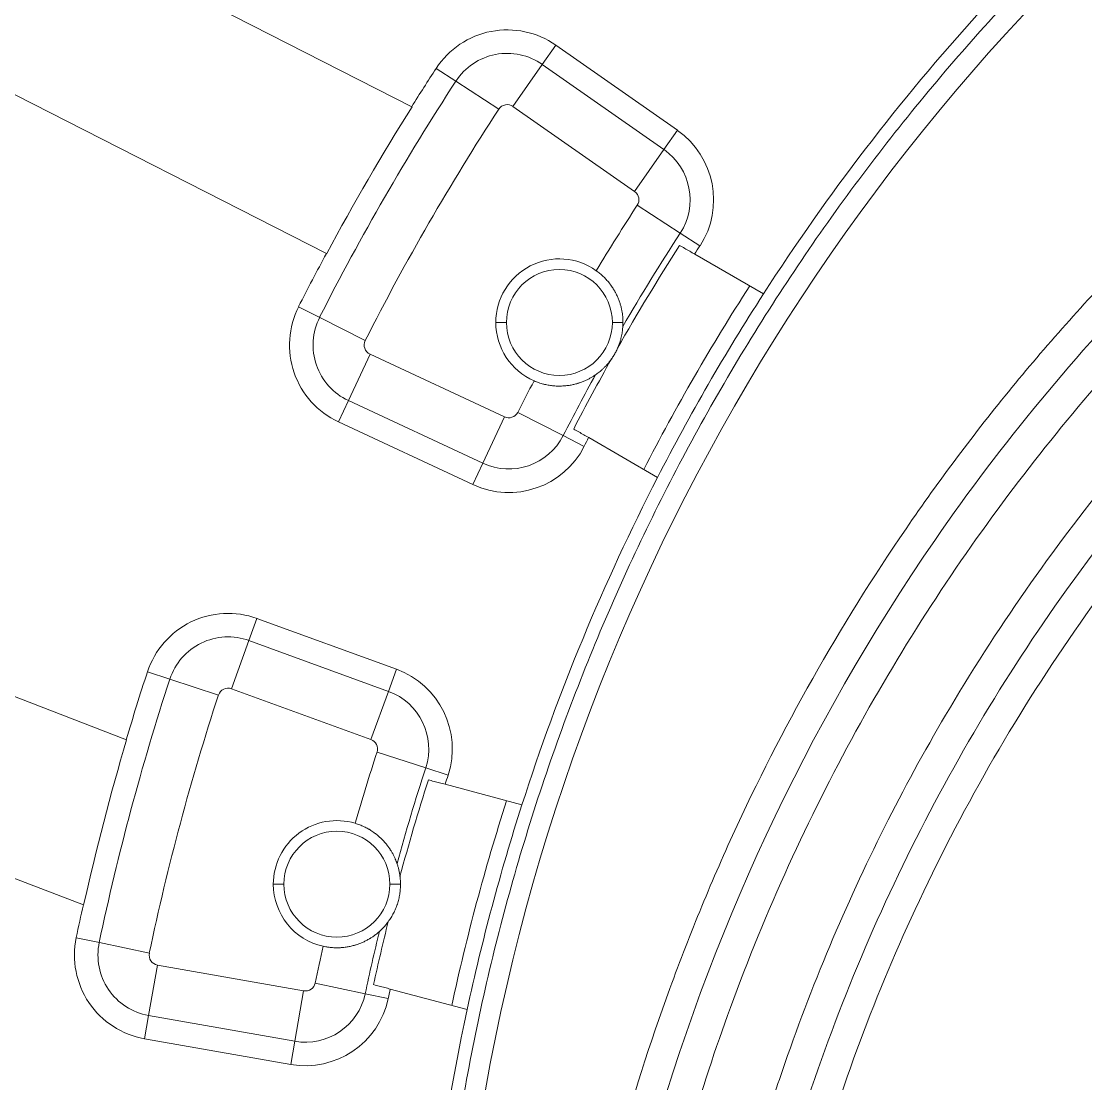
# Model space of a CAD drawing. Header units: millimetres. Extents: x 54 to 845, y 135 to 830.
# Drawn here: x 317.9 to 418.4, y 491.2 to 591.4 of the extents above; entities that cross this region are included whole.
import ezdxf

# ---------------------------------------------------------------- set-up
doc = ezdxf.new("R2010")
doc.units = ezdxf.units.MM
doc.layers.add('core', color=7, linetype='Continuous', lineweight=20)
doc.layers.add('part', color=7, linetype='Continuous', lineweight=20)

# ---------------------------------------------------------------- blocks, each defined once
blk = doc.blocks.new('电热管')
at = {"layer": 'part', "color": 6, "lineweight": 18}
for points, knots in [([(-1.62, 8.5), (-2.27, 9.47), (-3.71, 11.22), (-6.39, 13.32), (-9.31, 14.84), (-12.34, 15.8), (-15.33, 16.26), (-18.16, 16.3), (-20.75, 16.02), (-23.27, 15.46), (-25.69, 14.65), (-28.06, 13.55), (-30.65, 12.03), (-33.39, 9.92), (-36.12, 7.11), (-38.45, 3.94), (-40.35, 0.47), (-41.79, -3.24), (-42.76, -7.1), (-43.25, -11.06), (-43.26, -15.05), (-42.82, -19.01), (-41.94, -22.89), (-40.63, -26.64), (-38.94, -30.24), (-36.87, -33.65), (-34.2, -37.19), (-30.83, -40.71), (-26.68, -44.04), (-22.16, -46.81), (-17.33, -49.01), (-12.25, -50.61), (-7.02, -51.61), (-1.72, -51.99), (3.59, -51.77), (8.83, -50.96), (13.96, -49.59), (18.92, -47.67), (24.45, -44.84), (30.3, -40.81), (36.11, -35.34), (41.06, -29.09), (45.05, -22.17), (48.04, -14.76), (49.96, -7.01), (50.82, 0.93), (50.62, 8.9), (49.38, 16.78), (47.13, 24.45), (43.94, 31.77), (39.86, 38.63), (34.98, 44.94), (29.38, 50.62), (23.14, 55.6), (16.36, 59.81), (9.14, 63.22), (1.58, 65.79), (-6.22, 67.49), (-14.15, 68.32), (-22.13, 68.28), (-30.06, 67.38), (-37.85, 65.63), (-45.41, 63.08), (-52.67, 59.76), (-59.54, 55.71), (-65.96, 50.99), (-71.88, 45.64), (-77.23, 39.72), (-81.98, 33.3), (-86.08, 26.45), (-89.5, 19.24), (-92.21, 11.75), (-94.2, 4.03), (-95.45, -3.85), (-95.97, -11.81), (-95.75, -19.78), (-94.81, -27.71), (-93.15, -35.51), (-90.8, -43.13), (-87.78, -50.51), (-84.12, -57.59), (-79.86, -64.33), (-75.03, -70.67), (-69.67, -76.57), (-63.17, -82.6), (-55.4, -88.49), (-46.26, -93.93), (-36.58, -98.33), (-26.47, -101.63), (-16.07, -103.82), (-5.48, -104.87), (5.15, -104.79), (15.72, -103.59), (26.09, -101.29), (36.17, -97.93), (45.85, -93.55), (55.04, -88.19), (63.63, -81.94), (71.56, -74.86), (78.73, -67.02), (85.1, -58.52), (90.6, -49.44), (95.19, -39.86), (98.84, -29.89), (101.52, -19.61), (103.2, -9.12), (103.88, 1.48), (103.57, 12.09), (102.27, 22.62), (100.01, 32.99), (96.8, 43.11), (92.68, 52.89), (87.69, 62.26), (81.88, 71.14), (75.3, 79.46), (68.01, 87.16), (60.07, 94.19), (51.54, 100.5), (42.5, 106.03), (33.01, 110.77), (23.14, 114.67), (12.98, 117.7), (2.61, 119.87), (-7.91, 121.14), (-18.5, 121.53), (-29.08, 121.03), (-39.59, 119.65), (-49.95, 117.4), (-60.08, 114.32), (-69.93, 110.41), (-79.43, 105.72), (-88.5, 100.27), (-97.12, 94.12), (-105.21, 87.29), (-112.73, 79.84), (-119.64, 71.82), (-125.89, 63.28), (-131.46, 54.27), (-136.3, 44.86), (-140.39, 35.11), (-143.72, 25.07), (-146.27, 14.81), (-148.02, 4.38), (-148.98, -6.15), (-149.13, -16.73), (-148.48, -27.28), (-147.05, -37.76), (-144.84, -48.09), (-141.86, -58.23), (-138.14, -68.12), (-133.7, -77.7), (-128.58, -86.94), (-122.79, -95.78), (-116.37, -104.16), (-109.36, -112.07), (-101.8, -119.44), (-93.74, -126.25), (-85.2, -132.47), (-76.25, -138.06), (-66.93, -143), (-57.28, -147.27), (-47.36, -150.85), (-37.21, -153.73), (-26.88, -155.89), (-16.43, -157.33), (-5.91, -158.03), (4.63, -158.02), (15.14, -157.28), (25.58, -155.82), (35.89, -153.66), (46.04, -150.8), (55.96, -147.26), (65.63, -143.06), (74.98, -138.22), (84.59, -132.41), (94.33, -125.5), (104.02, -117.39), (113.03, -108.54), (121.32, -99), (128.83, -88.85), (135.53, -78.14), (141.37, -66.95), (146.32, -55.34), (150.36, -43.38), (153.47, -31.15), (155.64, -18.72), (156.85, -6.17), (157.1, 6.45), (156.4, 19.04), (154.75, 31.54), (152.17, 43.87), (148.67, 55.98), (144.29, 67.79), (139.04, 79.25), (132.96, 90.28), (126.09, 100.84), (118.46, 110.86), (110.12, 120.29), (101.18, 129.04), (91.81, 136.97), (82.2, 144.01), (72.53, 150.15), (62.87, 155.45), (53.31, 159.95), (45.03, 163.28), (38.06, 165.71), (32.38, 167.47), (26.54, 169.08), (20.18, 170.6), (12.97, 172.03), (4.82, 173.27), (-4.25, 174.2), (-13.49, 174.66), (-22.77, 174.64), (-31.96, 174.16), (-41.66, 173.14), (-51.83, 171.5), (-62.44, 169.15), (-73.41, 166), (-84.67, 161.96), (-96.13, 156.97), (-107.7, 150.95), (-118.57, 144.24), (-128.7, 136.99), (-138.06, 129.35), (-147.15, 120.86), (-155.88, 111.52), (-164.17, 101.31), (-171.92, 90.27), (-179.03, 78.39), (-185.38, 65.72), (-190.58, 53.03), (-194.71, 40.49), (-197.08, 31.31), (-198.43, 24.99), (-199.04, 21.83), (-199.56, 18.96), (-199.96, 16.47), (-200.31, 14.17), (-200.52, 12.66), (-200.62, 11.89)], [0, 0, 0, 0, 0.001584, 0.003143, 0.004662, 0.006125, 0.007517, 0.008823, 0.010028, 0.011121, 0.012381, 0.013552, 0.014733, 0.01652, 0.018321, 0.020134, 0.021952, 0.023778, 0.025612, 0.027449, 0.029286, 0.031118, 0.032944, 0.034772, 0.036604, 0.038441, 0.040279, 0.042726, 0.045167, 0.047603, 0.050047, 0.052495, 0.054945, 0.057393, 0.059835, 0.062274, 0.064718, 0.067166, 0.069616, 0.073287, 0.076953, 0.080614, 0.084284, 0.087957, 0.09163, 0.095298, 0.098961, 0.102631, 0.106304, 0.109978, 0.113651, 0.117318, 0.120984, 0.124656, 0.128331, 0.132005, 0.135679, 0.139349, 0.143016, 0.146686, 0.15036, 0.154035, 0.15771, 0.161382, 0.165052, 0.16872, 0.172392, 0.176066, 0.179741, 0.183415, 0.187088, 0.190759, 0.194427, 0.198098, 0.201771, 0.205445, 0.209119, 0.212792, 0.216465, 0.220134, 0.223803, 0.227473, 0.231146, 0.234819, 0.238492, 0.243388, 0.248282, 0.253171, 0.258063, 0.262957, 0.267852, 0.272747, 0.27764, 0.282531, 0.287419, 0.29231, 0.297203, 0.302096, 0.306988, 0.311879, 0.316768, 0.321655, 0.326544, 0.331434, 0.336325, 0.341215, 0.346103, 0.35099, 0.355875, 0.360761, 0.365648, 0.370535, 0.375423, 0.380309, 0.385194, 0.390077, 0.394959, 0.399842, 0.404726, 0.40961, 0.414494, 0.419377, 0.424258, 0.429138, 0.434016, 0.438896, 0.443776, 0.448656, 0.453536, 0.458415, 0.463293, 0.468169, 0.473043, 0.477919, 0.482795, 0.487671, 0.492547, 0.497421, 0.502295, 0.507168, 0.512038, 0.516909, 0.52178, 0.526652, 0.531523, 0.536393, 0.541263, 0.546132, 0.550999, 0.555864, 0.560731, 0.565597, 0.570463, 0.575329, 0.580194, 0.585059, 0.589922, 0.594783, 0.599644, 0.604505, 0.609366, 0.614227, 0.619087, 0.623947, 0.628806, 0.633663, 0.638519, 0.643374, 0.64823, 0.653085, 0.65794, 0.662795, 0.667649, 0.672502, 0.677354, 0.683173, 0.688992, 0.694811, 0.70063, 0.706448, 0.712265, 0.718081, 0.723895, 0.729707, 0.735518, 0.74133, 0.747141, 0.752951, 0.758761, 0.764568, 0.770373, 0.776177, 0.781981, 0.787785, 0.793589, 0.799391, 0.805192, 0.810991, 0.816788, 0.822479, 0.827964, 0.833244, 0.838318, 0.843187, 0.84785, 0.850661, 0.853392, 0.856069, 0.859047, 0.862435, 0.866232, 0.870436, 0.875046, 0.879026, 0.883265, 0.88776, 0.892511, 0.897517, 0.902776, 0.908287, 0.914047, 0.920055, 0.926309, 0.931706, 0.937271, 0.943002, 0.948897, 0.954953, 0.96117, 0.967545, 0.974076, 0.980758, 0.986489, 0.992324, 0.99387, 0.995421, 0.99678, 0.997896, 0.998918, 1, 1, 1, 1]), ([(-194.08, 11.01), (-193.88, 12.52), (-193.4, 15.83), (-192.44, 21.32), (-191.17, 27.44), (-189.6, 33.86), (-187.81, 40.15), (-185.19, 48.29), (-181.46, 58.1), (-176.29, 69.33), (-170.15, 80.58), (-163.02, 91.69), (-154.86, 102.51), (-146.24, 112.33), (-137.29, 121.17), (-128.13, 129.06), (-118.86, 136.02), (-109.58, 142.11), (-100.39, 147.37), (-91.36, 151.86), (-81.89, 155.92), (-72.09, 159.47), (-62.07, 162.4), (-52.69, 164.58), (-43.71, 166.16), (-35.23, 167.22), (-27.37, 167.82), (-20.24, 168.06), (-12.15, 168.01), (-2.64, 167.48), (8.1, 166.19), (18.75, 164.22), (29.25, 161.59), (39.88, 158.2), (50.56, 153.98), (61.16, 148.94), (71.49, 143.09), (81.42, 136.51), (90.86, 129.25), (99.75, 121.32), (108.07, 112.78), (115.75, 103.67), (122.75, 94.02), (129.04, 83.9), (134.58, 73.34), (139.33, 62.4), (143.28, 51.14), (146.39, 39.62), (148.64, 27.9), (150.02, 16.05), (150.51, 4.12), (150.11, -7.81), (148.82, -19.68), (146.64, -31.42), (143.58, -42.97), (139.65, -54.25), (134.87, -65.21), (129.27, -75.76), (122.87, -85.86), (115.71, -95.43), (107.82, -104.42), (99.26, -112.77), (90.07, -120.43), (80.3, -127.34), (70.02, -133.46), (59.88, -138.46), (50.02, -142.44), (40.55, -145.56), (30.89, -148.04), (21.08, -149.86), (11.17, -151.01), (1.2, -151.49), (-8.78, -151.29), (-18.72, -150.42), (-28.58, -148.85), (-38.31, -146.62), (-47.86, -143.71), (-57.2, -140.16), (-66.26, -135.95), (-75, -131.12), (-83.39, -125.69), (-91.37, -119.68), (-98.91, -113.12), (-105.96, -106.03), (-112.48, -98.46), (-118.45, -90.44), (-123.82, -82.01), (-128.56, -73.2), (-132.65, -64.08), (-136.07, -54.67), (-138.78, -45.04), (-140.77, -35.24), (-142.03, -25.31), (-142.55, -15.32), (-142.31, -5.31), (-141.31, 4.65), (-139.57, 14.51), (-137.09, 24.21), (-133.86, 33.69), (-129.91, 42.89), (-125.27, 51.77), (-119.95, 60.26), (-113.98, 68.3), (-107.4, 75.85), (-100.25, 82.87), (-92.55, 89.29), (-84.37, 95.08), (-75.74, 100.19), (-66.74, 104.59), (-57.4, 108.25), (-47.8, 111.13), (-37.99, 113.22), (-28.04, 114.48), (-18.02, 114.92), (-7.99, 114.52), (1.97, 113.27), (11.78, 111.19), (21.39, 108.28), (30.7, 104.56), (39.67, 100.04), (48.21, 94.77), (56.26, 88.77), (63.75, 82.08), (70.63, 74.76), (76.82, 66.85), (82.28, 58.42), (86.95, 49.53), (90.8, 40.26), (93.78, 30.66), (95.87, 20.83), (97.03, 10.85), (97.25, 0.8), (96.53, -9.23), (94.85, -19.14), (92.24, -28.84), (88.69, -38.25), (84.25, -47.27), (78.94, -55.82), (72.82, -63.79), (65.93, -71.12), (58.33, -77.71), (50.11, -83.5), (41.34, -88.42), (32.1, -92.41), (22.49, -95.41), (12.62, -97.39), (2.6, -98.3), (-7.46, -98.14), (-17.44, -96.88), (-27.23, -94.54), (-36.71, -91.14), (-45.75, -86.69), (-54.22, -81.25), (-62.02, -74.88), (-69.03, -67.66), (-74.64, -60.33), (-79.03, -53.18), (-82.38, -46.41), (-85.11, -39.37), (-87.19, -32.11), (-88.58, -24.69), (-89.29, -17.18), (-89.29, -9.64), (-88.57, -2.12), (-87.14, 5.3), (-84.99, 12.54), (-82.15, 19.54), (-78.63, 26.22), (-74.46, 32.52), (-69.68, 38.36), (-64.33, 43.69), (-58.45, 48.43), (-52.1, 52.54), (-45.36, 55.95), (-38.29, 58.61), (-30.99, 60.49), (-23.51, 61.55), (-15.96, 61.78), (-8.42, 61.14), (-1.01, 59.64), (6.17, 57.3), (13.01, 54.11), (19.43, 50.13), (25.31, 45.39), (30.56, 39.95), (35.09, 33.89), (38.78, 27.3), (41.58, 20.29), (43.41, 12.96), (44.23, 5.44), (43.98, -2.12), (42.67, -9.56), (40.27, -16.73), (37.22, -22.71), (33.9, -27.55), (30.63, -31.39), (26.97, -34.85), (22.96, -37.89), (18.65, -40.47), (14.08, -42.54), (9.28, -44.08), (4.33, -45.04), (-0.69, -45.39), (-5.72, -45.12), (-10.66, -44.21), (-15.04, -42.79), (-18.85, -41.04), (-22.1, -39.12), (-25.13, -36.86), (-27.89, -34.29), (-30.34, -31.43), (-32.45, -28.32), (-34.18, -24.97), (-35.49, -21.42), (-36.34, -17.73), (-36.71, -13.98), (-36.56, -10.23), (-35.89, -6.58), (-34.72, -3.1), (-33.24, -0.23), (-31.66, 2.05), (-30.11, 3.85), (-28.4, 5.43), (-26.46, 6.86), (-24.19, 8.13), (-21.47, 9.15), (-18.39, 9.72), (-15.13, 9.66), (-11.95, 8.84), (-9.13, 7.25), (-7.74, 5.73), (-7.15, 4.88)], [0, 0, 0, 0, 0.002248, 0.004944, 0.008239, 0.011497, 0.014717, 0.017898, 0.024145, 0.030235, 0.036168, 0.043076, 0.04975, 0.056186, 0.062384, 0.068341, 0.074053, 0.079519, 0.084738, 0.089707, 0.094425, 0.099967, 0.105112, 0.109859, 0.114205, 0.118595, 0.122479, 0.125866, 0.129141, 0.134446, 0.139947, 0.145119, 0.150453, 0.155949, 0.161608, 0.167425, 0.173289, 0.179155, 0.185022, 0.190892, 0.196762, 0.202633, 0.208503, 0.214374, 0.220246, 0.226121, 0.231997, 0.237874, 0.243752, 0.249631, 0.255509, 0.261388, 0.267269, 0.273151, 0.279035, 0.284921, 0.290807, 0.296693, 0.302579, 0.308465, 0.314354, 0.320244, 0.326136, 0.332029, 0.337923, 0.343816, 0.348727, 0.353639, 0.358553, 0.363467, 0.368383, 0.3733, 0.378217, 0.383135, 0.388052, 0.392969, 0.397886, 0.402805, 0.407726, 0.412647, 0.41757, 0.422492, 0.427415, 0.432338, 0.437261, 0.442183, 0.447108, 0.452034, 0.456961, 0.461888, 0.466816, 0.471745, 0.476673, 0.4816, 0.486528, 0.491458, 0.496389, 0.501321, 0.506254, 0.511187, 0.51612, 0.521053, 0.525985, 0.530918, 0.535853, 0.540789, 0.545727, 0.550665, 0.555602, 0.560539, 0.565475, 0.570412, 0.575351, 0.580291, 0.585232, 0.590174, 0.595116, 0.600057, 0.604996, 0.609936, 0.614879, 0.619823, 0.624768, 0.629714, 0.634659, 0.639603, 0.644545, 0.64949, 0.654436, 0.659384, 0.664333, 0.669281, 0.674228, 0.679174, 0.68412, 0.689068, 0.694019, 0.69897, 0.703921, 0.708872, 0.713819, 0.718767, 0.723718, 0.72867, 0.733624, 0.738578, 0.743529, 0.748477, 0.753428, 0.758381, 0.763336, 0.768292, 0.773246, 0.778196, 0.783146, 0.7881, 0.791818, 0.795537, 0.799255, 0.802972, 0.806687, 0.810399, 0.814114, 0.817832, 0.821551, 0.82527, 0.828989, 0.832705, 0.836417, 0.840131, 0.843849, 0.847568, 0.851288, 0.855007, 0.858722, 0.862433, 0.866147, 0.869865, 0.873585, 0.877305, 0.881021, 0.884731, 0.888443, 0.892161, 0.89588, 0.899599, 0.903313, 0.90702, 0.910733, 0.914451, 0.91817, 0.921884, 0.925588, 0.9293, 0.931779, 0.93426, 0.936739, 0.939214, 0.941682, 0.944153, 0.94663, 0.94911, 0.95159, 0.954065, 0.956529, 0.958999, 0.960858, 0.962719, 0.96458, 0.966437, 0.968286, 0.970131, 0.971987, 0.973848, 0.97571, 0.977565, 0.979409, 0.981236, 0.983043, 0.984821, 0.985989, 0.987139, 0.988322, 0.989423, 0.990711, 0.99215, 0.993699, 0.995312, 0.996937, 0.998519, 1, 1, 1, 1])]:
    blk.add_open_spline(points, degree=3, knots=knots, dxfattribs=at)

msp = doc.modelspace()

# ---------------------------------------------------------------- linework, layer by layer
at = {"layer": 'core', "lineweight": 18}
for p, q in [((354.75, 583.36), (313.59, 604.33)), ((308.04, 589.2), (346.7, 569.51)), ((379.82, 581.13), (368.35, 589.16)), ((354.77, 583.35), (354.75, 583.36)), ((346.72, 569.5), (346.7, 569.51)), ((387.95, 565.69), (381.45, 569.45)), ((347.83, 553.62), (360.52, 547.7)), ((371.45, 552.13), (377.95, 548.37)), ((353.31, 530.28), (340.14, 535.07)), ((327.81, 523.63), (303.56, 532.96)), ((327.81, 523.63), (327.83, 523.62)), ((365.15, 517.47), (357.9, 519.42)), ((299.2, 517.49), (323.76, 508.04)), ((323.76, 508.04), (323.78, 508.03)), ((352.72, 500.1), (359.98, 498.16)), ((329.52, 495.42), (343.32, 492.99))]:
    msp.add_line(p, q, dxfattribs=at)
at = {"layer": 'core', "lineweight": 13}
for p, q in [((368.35, 589.16), (367.07, 587.34)), ((357.06, 586.97), (358.92, 585.76)), ((364.3, 583.38), (367.07, 587.34)), ((367.07, 587.34), (378.55, 579.31)), ((362.97, 583.12), (358.92, 585.76)), ((364.3, 583.38), (375.78, 575.35)), ((379.82, 581.13), (378.55, 579.31)), ((375.78, 575.35), (378.55, 579.31)), ((376.03, 574.06), (380.08, 571.43)), ((381.95, 570.22), (380.08, 571.43)), ((344.07, 564.49), (346.06, 563.48)), ((350.36, 561.3), (346.06, 563.48)), ((363.68, 563), (362.68, 563)), ((373.68, 563), (374.68, 563)), ((350.81, 560.01), (348.77, 555.63)), ((363.5, 554.09), (350.81, 560.01)), ((347.83, 553.62), (348.77, 555.63)), ((361.46, 549.71), (348.77, 555.63)), ((363.5, 554.09), (361.46, 549.71)), ((364.75, 554.51), (369.05, 552.32)), ((371.03, 551.31), (369.05, 552.32)), ((360.52, 547.7), (361.46, 549.71)), ((340.14, 535.07), (339.38, 532.98)), ((337.73, 528.44), (339.38, 532.98)), ((339.38, 532.98), (352.55, 528.19)), ((329.8, 530.03), (331.92, 529.34)), ((353.31, 530.28), (352.55, 528.19)), ((336.51, 527.84), (331.92, 529.34)), ((337.73, 528.44), (350.9, 523.65)), ((350.9, 523.65), (352.55, 528.19)), ((351.47, 522.47), (356.07, 520.98)), ((358.18, 520.29), (356.07, 520.98)), ((342.68, 510), (341.68, 510)), ((352.68, 510), (353.68, 510)), ((323.08, 504.95), (325.26, 504.49)), ((329.98, 503.5), (325.26, 504.49)), ((330.75, 502.37), (329.91, 497.61)), ((344.54, 499.93), (330.75, 502.37)), ((345.63, 500.67), (350.36, 499.66)), ((344.54, 499.93), (343.7, 495.18)), ((352.53, 499.2), (350.36, 499.66)), ((329.52, 495.42), (329.91, 497.61)), ((343.7, 495.18), (329.91, 497.61)), ((343.32, 492.99), (343.7, 495.18))]:
    msp.add_line(p, q, dxfattribs=at)
at = {"layer": 'core', "lineweight": 18}
for centre, radius, start, end in [((559.68, 455), 201.12, 0, 180), ((559.68, 455), 204.32, 137.8054, 147.1946), ((363.76, 582.61), 8, 55, 146.9226), ((559.68, 455), 241.82, 146.9226, 147.9376), ((559.68, 455), 241.79, 147.9371, 151.735), ((375.24, 574.57), 8, 327.0451, 55), ((559.68, 455), 213.45, 147.3147, 150.3582), ((559.68, 455), 211.82, 147.0451, 147.294), ((559.68, 455), 241.82, 151.7352, 153.0774), ((368.68, 563), 6, 54.4735, 180), ((559.68, 455), 205.82, 147.2151, 152.7849), ((559.68, 455), 204.32, 147.1946, 152.8054), ((351.21, 560.87), 8, 153.0774, 245), ((368.68, 563), 6, 180, 246.5549), ((559.68, 455), 213.45, 150.6703, 152.6853), ((559.68, 455), 211.82, 152.706, 152.9549), ((363.9, 554.95), 8, 245, 332.9549), ((559.68, 455), 204.32, 152.8054, 162.1946), ((337.41, 527.55), 8, 70, 161.9226), ((559.68, 455), 241.82, 161.9226, 163.5121), ((350.57, 522.76), 8, 342.0451, 70), ((559.68, 455), 241.79, 163.5127, 167.3291), ((559.68, 455), 213.45, 162.3147, 164.8648), ((559.68, 455), 211.82, 162.0451, 162.294), ((559.68, 455), 205.82, 162.2151, 167.7849), ((559.68, 455), 204.32, 162.1946, 167.8054), ((347.68, 510), 6, 73.2519, 180), ((347.68, 510), 6, 180, 257.6604), ((559.68, 455), 241.82, 167.3281, 168.0774), ((559.68, 455), 213.45, 166.0475, 167.6853), ((330.91, 503.3), 8, 168.0774, 260), ((559.68, 455), 211.82, 167.706, 167.9549), ((344.71, 500.87), 8, 260, 347.9549), ((559.68, 455), 204.32, 167.8054, 180)]:
    msp.add_arc(centre, radius, start, end, dxfattribs=at)
at = {"layer": 'core', "lineweight": 13}
for centre, radius, start, end in [((363.76, 582.61), 5.78, 55, 146.9226), ((559.68, 455), 239.6, 146.9226, 153.0774), ((559.68, 455), 234.77, 146.9226, 153.0774), ((363.76, 582.61), 0.948, 55, 146.9226), ((375.24, 574.57), 5.78, 327.0451, 55), ((375.24, 574.57), 0.948, 327.0451, 55), ((559.68, 455), 218.87, 147.0451, 148.9521), ((559.68, 455), 214.04, 147.0451, 149.8118), ((368.68, 563), 5, 0, 180), ((351.21, 560.87), 5.78, 153.0774, 245), ((368.68, 563), 5, 180, 0), ((351.21, 560.87), 0.948, 153.0774, 245), ((559.68, 455), 214.04, 151.2167, 152.9549), ((559.68, 455), 218.87, 152.0764, 152.9549), ((363.9, 554.95), 0.948, 245, 332.9549), ((363.9, 554.95), 5.78, 245, 332.9549), ((337.41, 527.55), 5.78, 70, 161.9226), ((559.68, 455), 239.6, 161.9226, 168.0774), ((337.41, 527.55), 0.948, 70, 161.9226), ((559.68, 455), 234.77, 161.9226, 168.0774), ((350.57, 522.76), 5.78, 342.0451, 70), ((350.57, 522.76), 0.948, 342.0451, 70), ((559.68, 455), 218.87, 162.0451, 163.8864), ((559.68, 455), 214.04, 162.0451, 164.5699), ((347.68, 510), 5, 0, 180), ((347.68, 510), 5, 180, 0), ((559.68, 455), 214.04, 166.3425, 167.9549), ((330.91, 503.3), 5.78, 168.0774, 260), ((330.91, 503.3), 0.948, 168.0774, 260), ((559.68, 455), 218.87, 167.0259, 167.9549), ((344.71, 500.87), 0.948, 260, 347.9549), ((344.71, 500.87), 5.78, 260, 347.9549)]:
    msp.add_arc(centre, radius, start, end, dxfattribs=at)
msp.add_open_spline([(762.76, 455), (762.76, 458.32), (762.6, 464.97), (761.87, 474.91), (760.65, 484.81), (758.94, 494.63), (756.76, 504.36), (754.1, 513.97), (750.97, 523.44), (747.38, 532.74), (743.34, 541.86), (738.86, 550.77), (733.94, 559.44), (728.61, 567.87), (722.86, 576.02), (716.73, 583.88), (710.22, 591.43), (703.34, 598.65), (696.12, 605.53), (688.57, 612.04), (680.71, 618.18), (672.55, 623.92), (664.13, 629.25), (655.45, 634.17), (646.55, 638.65), (637.43, 642.69), (628.13, 646.28), (618.66, 649.41), (609.05, 652.07), (599.32, 654.25), (589.49, 655.96), (579.6, 657.18), (569.65, 657.91), (559.68, 658.16), (549.72, 657.91), (539.77, 657.18), (529.87, 655.96), (520.05, 654.25), (510.32, 652.07), (500.71, 649.41), (491.24, 646.28), (481.94, 642.69), (472.82, 638.65), (463.91, 634.17), (455.24, 629.25), (446.81, 623.92), (438.66, 618.18), (430.8, 612.04), (423.25, 605.53), (416.03, 598.65), (409.15, 591.43), (402.64, 583.88), (396.5, 576.02), (390.76, 567.87), (385.43, 559.44), (380.51, 550.77), (376.03, 541.86), (371.99, 532.74), (368.4, 523.44), (365.27, 513.97), (362.61, 504.36), (360.43, 494.63), (358.72, 484.81), (357.5, 474.91), (356.77, 464.97), (356.61, 458.32), (356.61, 455)], degree=3, dxfattribs=at)
for points, knots in [([(574.62, 625.87), (563.54, 626.89), (546.82, 626.9), (530.29, 624.7), (519.36, 622.74), (513.93, 621.52), (503.2, 618.6), (497.9, 616.9), (487.48, 613.05), (482.36, 610.89), (467.31, 603.74), (457.66, 598.08), (439.53, 585.19), (431.04, 577.96), (419.34, 566.08), (415.6, 561.95), (408.51, 553.39), (405.15, 548.96), (395.66, 535.26), (390.13, 525.59), (384.29, 513.02), (383.18, 510.47), (381.06, 505.35), (378.05, 497.6), (375.55, 489.72), (374.11, 484.43)], [0, 0, 0, 0, 0.125, 0.1875, 0.1875, 0.25, 0.25, 0.3125, 0.3125, 0.375, 0.375, 0.5, 0.5, 0.625, 0.625, 0.6875, 0.6875, 0.75, 0.75, 0.875, 0.875, 0.90625, 0.90625, 0.9375, 1, 1, 1, 1]), ([(573.48, 623.11), (552.05, 624.97), (508.07, 620.99), (447.94, 592.45), (401.38, 545.09), (382.79, 505.09), (377.1, 484.55)], [0, 0, 0, 0, 0.247, 0.5, 0.753, 1, 1, 1, 1]), ([(389.69, 481.78), (392.41, 491.44), (397.73, 505.65), (404.78, 519.09), (409.84, 527.83), (412.56, 532.09), (427.05, 552.78), (441.47, 567.32), (474.41, 590.66), (492.92, 599.46), (531.83, 610.15), (552.22, 612.03), (572.31, 610.29)], [0, 0, 0, 0, 0.125, 0.1875, 0.1875, 0.25, 0.25, 0.5, 0.5, 0.75, 0.75, 1, 1, 1, 1]), ([(392.36, 480.74), (394.93, 489.94), (399.94, 503.58), (409.05, 521.23), (419.8, 538.23), (432.65, 553.76), (447.55, 567.6), (463.6, 580.03), (480.88, 590.12), (499.47, 597.92), (518.84, 604.05), (542.94, 608.29), (562.87, 608.26), (572.42, 607.42)], [0, 0, 0, 0, 0.120502, 0.183752, 0.247001, 0.3735, 0.43675, 0.5, 0.626499, 0.689749, 0.752998, 0.879497, 1, 1, 1, 1])]:
    msp.add_open_spline(points, degree=3, knots=knots, dxfattribs=at)
at = {"layer": 'core', "lineweight": 18}
for points in [[(380.03, 570.26), (380.19, 570.17), (380.51, 569.99), (380.98, 569.72), (381.29, 569.54), (381.45, 569.45)], [(374.68, 563), (374.68, 562.93), (374.68, 562.8), (374.68, 562.68), (374.67, 562.62)], [(373.6, 559.55), (373.67, 559.66), (373.81, 559.87), (374, 560.21), (374.12, 560.44), (374.17, 560.56)], [(371.45, 552.13), (371.29, 552.22), (370.98, 552.4), (370.51, 552.67), (370.19, 552.85), (370.03, 552.94)], [(356.32, 519.84), (356.5, 519.79), (356.85, 519.7), (357.37, 519.56), (357.73, 519.46), (357.9, 519.42)], [(353.68, 510), (353.68, 510.08), (353.68, 510.24), (353.67, 510.48), (353.65, 510.65), (353.64, 510.73)], [(351.7, 505.54), (351.79, 505.62), (351.99, 505.81), (352.27, 506.12), (352.45, 506.34), (352.53, 506.46)], [(352.72, 500.1), (352.55, 500.15), (352.2, 500.24), (351.67, 500.38), (351.32, 500.47), (351.15, 500.52)]]:
    msp.add_open_spline(points, degree=3, dxfattribs=at)
for points, knots in [([(372.17, 567.88), (372.29, 567.8), (372.4, 567.71), (372.61, 567.53), (372.72, 567.44), (372.92, 567.25), (373.01, 567.15), (373.15, 567), (373.2, 566.95), (373.28, 566.85), (373.33, 566.8), (373.45, 566.64), (373.53, 566.53), (373.68, 566.32), (373.75, 566.21), (373.85, 566.05), (373.9, 565.97), (373.94, 565.88), (373.97, 565.83), (373.99, 565.8), (374.06, 565.66), (374.11, 565.55), (374.21, 565.33), (374.26, 565.23), (374.34, 565.01), (374.37, 564.9), (374.44, 564.69), (374.47, 564.58), (374.51, 564.42), (374.53, 564.37), (374.55, 564.26), (374.56, 564.21), (374.59, 564.05), (374.61, 563.95), (374.64, 563.75), (374.65, 563.65), (374.67, 563.45), (374.67, 563.36), (374.68, 563.17), (374.68, 563.08), (374.68, 563)], [0, 0, 0, 0, 0.0625, 0.0625, 0.125, 0.125, 0.1875, 0.1875, 0.21875, 0.21875, 0.25, 0.25, 0.3125, 0.3125, 0.375, 0.375, 0.40625, 0.421875, 0.421875, 0.4375, 0.4375, 0.5, 0.5, 0.5625, 0.5625, 0.625, 0.625, 0.6875, 0.6875, 0.71875, 0.71875, 0.75, 0.75, 0.8125, 0.8125, 0.875, 0.875, 0.9375, 0.9375, 1, 1, 1, 1]), ([(374.17, 560.56), (374.19, 560.62), (374.22, 560.68), (374.26, 560.78), (374.28, 560.84), (374.34, 560.99), (374.37, 561.09), (374.42, 561.24), (374.44, 561.29), (374.46, 561.38), (374.48, 561.43), (374.51, 561.56), (374.53, 561.65), (374.57, 561.82), (374.58, 561.9), (374.61, 562.05), (374.62, 562.13), (374.64, 562.24), (374.64, 562.28), (374.65, 562.35), (374.65, 562.38), (374.66, 562.49), (374.67, 562.56), (374.67, 562.62)], [0, 0, 0, 0, 0.0625, 0.0625, 0.125, 0.125, 0.25, 0.25, 0.3125, 0.3125, 0.375, 0.375, 0.5, 0.5, 0.625, 0.625, 0.75, 0.75, 0.8125, 0.8125, 0.875, 0.875, 1, 1, 1, 1]), ([(372.09, 558.06), (372.14, 558.09), (372.2, 558.13), (372.31, 558.22), (372.37, 558.26), (372.49, 558.35), (372.55, 558.4), (372.64, 558.48), (372.67, 558.51), (372.73, 558.56), (372.76, 558.59), (372.85, 558.68), (372.92, 558.74), (373.05, 558.88), (373.11, 558.95), (373.2, 559.04), (373.21, 559.06), (373.25, 559.1), (373.26, 559.12), (373.32, 559.18), (373.35, 559.23), (373.42, 559.31), (373.46, 559.36), (373.53, 559.45), (373.56, 559.5), (373.6, 559.55)], [0, 0, 0, 0, 0.125, 0.125, 0.25, 0.25, 0.375, 0.375, 0.4375, 0.4375, 0.5, 0.5, 0.625, 0.625, 0.75, 0.75, 0.78125, 0.78125, 0.8125, 0.8125, 0.875, 0.875, 0.9375, 0.9375, 1, 1, 1, 1]), ([(372.09, 558.06), (372.06, 558.03), (372.02, 558.01), (371.95, 557.96), (371.91, 557.94), (371.8, 557.87), (371.72, 557.82), (371.54, 557.72), (371.45, 557.67), (371.27, 557.58), (371.17, 557.53), (370.97, 557.45), (370.86, 557.4), (370.7, 557.34), (370.64, 557.32), (370.56, 557.3), (370.53, 557.29), (370.47, 557.27), (370.33, 557.22), (370.18, 557.18), (369.94, 557.13), (369.82, 557.1), (369.56, 557.06), (369.43, 557.04), (369.17, 557.01), (369.04, 557.01), (368.86, 557), (368.83, 557), (368.76, 557), (368.72, 557), (368.62, 557), (368.55, 557), (368.34, 557), (368.19, 557.01), (367.9, 557.05), (367.76, 557.07), (367.54, 557.11), (367.47, 557.12), (367.35, 557.15), (367.32, 557.15), (367.24, 557.17), (367.21, 557.18), (367.02, 557.23), (366.87, 557.27), (366.58, 557.37), (366.44, 557.43), (366.3, 557.49)], [0, 0, 0, 0, 0.03125, 0.03125, 0.0625, 0.0625, 0.125, 0.125, 0.1875, 0.1875, 0.25, 0.25, 0.3125, 0.3125, 0.34375, 0.34375, 0.359375, 0.359375, 0.375, 0.4375, 0.4375, 0.5, 0.5, 0.5625, 0.5625, 0.625, 0.625, 0.640625, 0.640625, 0.65625, 0.65625, 0.6875, 0.6875, 0.75, 0.75, 0.8125, 0.8125, 0.84375, 0.84375, 0.859375, 0.859375, 0.875, 0.875, 0.9375, 0.9375, 1, 1, 1, 1]), ([(349.41, 515.74), (349.56, 515.7), (349.7, 515.65), (349.97, 515.55), (350.11, 515.49), (350.37, 515.36), (350.5, 515.3), (350.65, 515.21), (350.68, 515.19), (350.75, 515.16), (350.84, 515.1), (350.93, 515.04), (351.1, 514.93), (351.22, 514.85), (351.43, 514.68), (351.53, 514.6), (351.66, 514.49), (351.68, 514.47), (351.73, 514.42), (351.76, 514.4), (351.83, 514.34), (351.87, 514.29), (352.01, 514.16), (352.09, 514.07), (352.26, 513.88), (352.33, 513.79), (352.48, 513.61), (352.54, 513.52), (352.64, 513.38), (352.69, 513.31), (352.73, 513.24), (352.76, 513.19), (352.78, 513.17), (352.85, 513.06), (352.9, 512.97), (353, 512.79), (353.04, 512.7), (353.12, 512.53), (353.16, 512.45), (353.23, 512.29), (353.26, 512.22), (353.29, 512.13), (353.3, 512.11), (353.31, 512.07), (353.32, 512.06), (353.34, 512.01), (353.35, 511.97), (353.36, 511.94)], [0, 0, 0, 0, 0.0625, 0.0625, 0.125, 0.125, 0.1875, 0.1875, 0.203125, 0.203125, 0.21875, 0.25, 0.25, 0.3125, 0.3125, 0.375, 0.375, 0.390625, 0.390625, 0.40625, 0.40625, 0.4375, 0.4375, 0.5, 0.5, 0.5625, 0.5625, 0.625, 0.625, 0.65625, 0.671875, 0.671875, 0.6875, 0.6875, 0.75, 0.75, 0.8125, 0.8125, 0.875, 0.875, 0.9375, 0.9375, 0.953125, 0.953125, 0.96875, 0.96875, 1, 1, 1, 1]), ([(353.64, 510.73), (353.62, 510.85), (353.61, 510.96), (353.57, 511.18), (353.54, 511.29), (353.5, 511.49), (353.47, 511.58), (353.42, 511.77), (353.39, 511.86), (353.36, 511.94)], [0, 0, 0, 0, 0.25, 0.25, 0.5, 0.5, 0.75, 0.75, 1, 1, 1, 1]), ([(352.53, 506.46), (352.62, 506.59), (352.8, 506.85), (352.95, 507.12), (353.09, 507.39), (353.16, 507.54), (353.25, 507.76), (353.28, 507.83), (353.32, 507.94), (353.33, 507.98), (353.36, 508.05), (353.43, 508.24), (353.52, 508.59), (353.62, 509.05), (353.65, 509.36), (353.67, 509.6), (353.68, 509.68), (353.68, 509.84), (353.68, 509.92), (353.68, 510)], [0, 0, 0, 0, 0.125, 0.25, 0.25, 0.375, 0.375, 0.4375, 0.4375, 0.46875, 0.46875, 0.5, 0.625, 0.75, 0.875, 0.875, 0.9375, 0.9375, 1, 1, 1, 1]), ([(351.7, 505.54), (351.65, 505.49), (351.59, 505.45), (351.48, 505.35), (351.41, 505.3), (351.28, 505.19), (351.21, 505.14), (351.05, 505.03), (350.97, 504.98), (350.86, 504.91), (350.84, 504.89), (350.8, 504.87), (350.78, 504.85), (350.71, 504.81), (350.66, 504.79), (350.52, 504.71), (350.42, 504.66), (350.22, 504.56), (350.12, 504.51), (349.9, 504.42), (349.79, 504.38), (349.62, 504.32), (349.53, 504.29), (349.44, 504.26), (349.38, 504.24), (349.35, 504.23), (349.2, 504.19), (349.07, 504.16), (348.81, 504.1), (348.68, 504.08), (348.42, 504.04), (348.28, 504.02), (348.1, 504.01), (348.07, 504.01), (348, 504), (347.96, 504), (347.86, 504), (347.78, 504), (347.57, 504), (347.42, 504), (347.13, 504.02), (346.99, 504.04), (346.81, 504.06), (346.77, 504.07), (346.7, 504.08), (346.66, 504.08), (346.55, 504.1), (346.47, 504.12), (346.4, 504.14)], [0, 0, 0, 0, 0.0625, 0.0625, 0.125, 0.125, 0.1875, 0.1875, 0.25, 0.25, 0.265625, 0.265625, 0.28125, 0.28125, 0.3125, 0.3125, 0.375, 0.375, 0.4375, 0.4375, 0.5, 0.5, 0.53125, 0.546875, 0.546875, 0.5625, 0.5625, 0.625, 0.625, 0.6875, 0.6875, 0.75, 0.75, 0.765625, 0.765625, 0.78125, 0.78125, 0.8125, 0.8125, 0.875, 0.875, 0.9375, 0.9375, 0.953125, 0.953125, 0.96875, 0.96875, 1, 1, 1, 1])]:
    msp.add_open_spline(points, degree=3, knots=knots, dxfattribs=at)

# ---------------------------------------------------------------- block references
at = {"lineweight": 18}
msp.add_blockref('电热管', (575.49, 446.02), dxfattribs=at)

doc.saveas('drawing.dxf')
